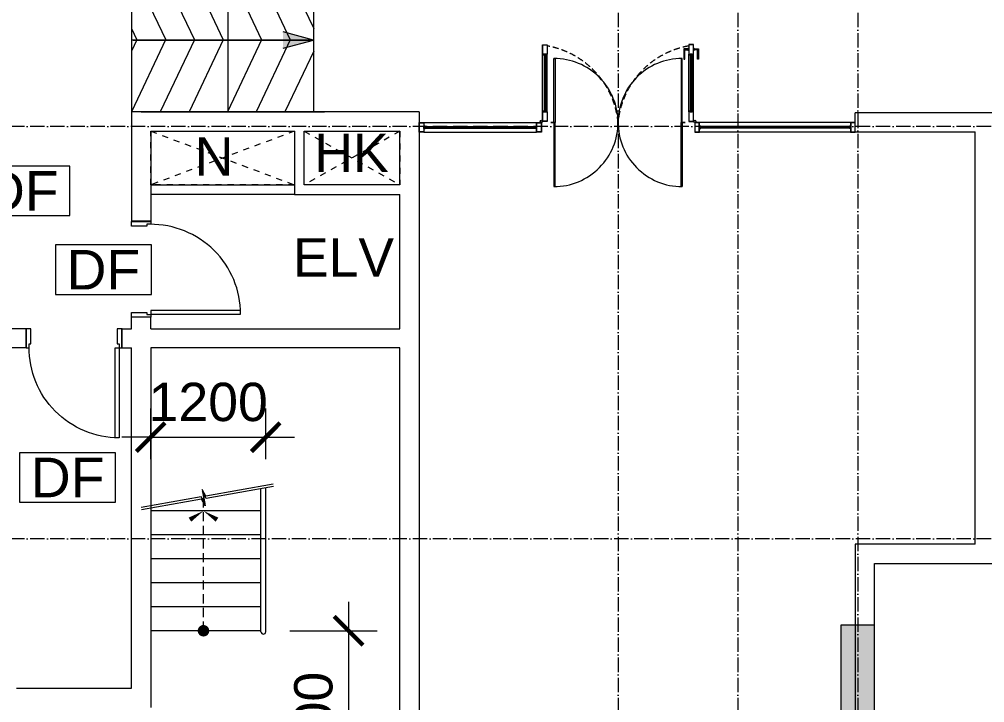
# Model space of a CAD drawing. Header units: millimetres. Extents: x -55734 to 162275, y 47779 to 197208.
# Drawn here: x 1704 to 11775, y 96735 to 103861 of the extents above; entities that cross this region are included whole.
import ezdxf
from ezdxf.enums import TextEntityAlignment as Align

# ---------------------------------------------------------------- set-up
doc = ezdxf.new("R2010")
doc.units = ezdxf.units.MM
for name, pattern in [('Dash', [6.35, 3.175, -3.175]), ('Grid Line', [4.2, 3, -0.6, 0, -0.6]), ('HIDDEN2', [4.7625, 3.175, -1.5875]), ('HIDDENX2', [0.75, 0.5, -0.25])]:
    doc.linetypes.add(name, pattern=pattern)
for name, color, linetype, lineweight in [('A-DETL-GENF', 31, 'Continuous', 5), ('A-DETL-GENF-HDLN', 161, 'Dash', 5), ('A-DETL-THIN', 151, 'Continuous', 5), ('CHU', 181, 'Continuous', 5), ('CUA', 31, 'Continuous', 9), ('DIM', 1, 'Continuous', 5), ('G-ANNO-DIMS', 111, 'Continuous', 5), ('HATCH-1', 8, 'Continuous', 5), ('NET-CAT', 3, 'Continuous', 15), ('NET-THAY', 2, 'Continuous', 9), ('NET-THAY-2', 55, 'Continuous', 13), ('TRUC', 225, 'Continuous', 5), ('X-COT HAM$0$LC.HA', 8, 'Continuous', 9), ('Y-GHI CHU PCCC$0$Z-CT1-GHI CHU TT$0$KI-HIEU', 6, 'Continuous', 13)]:
    doc.layers.add(name, color=color, linetype=linetype, lineweight=lineweight)
doc.styles.add('Arial_3', font='Font - TrueType - Arial.ttf', dxfattribs={"height": 500})
doc.styles.add('TA1', font='Font - TrueType - Arial.ttf')
doc.styles.add('Y-GHI CHU PCCC$0$Arial', font='Font - TrueType - Arial.ttf')
doc.dimstyles.new('D_200_KTx2', dxfattribs={"dimtxt": 400, "dimasz": 300, "dimexe": 300, "dimexo": 300, "dimgap": 160, "dimtad": 1, "dimdec": 0, "dimzin": 9, "dimtxsty": 'TA1', "dimblk": 'ARCHTICK', "dimcen": 1, "dimdle": 300, "dimclrd": 256, "dimclre": 256, "dimclrt": 7, "dimadec": 0, "dimazin": 0, "dimtfac": 1, "dimtdec": 0, "dimtix": 1, "dimtmove": 1, "dimatfit": 3, "dimldrblk": 'ARCHTICK', "dimfxl": 1, "dimtolj": 1, "dimtzin": 0, "dimlwd": -1, "dimlwe": -1, "dimarcsym": 0})

# ---------------------------------------------------------------- blocks, each defined once
blk = doc.blocks.new('*U80')
for points in [[(-1475, 50), (-50, 50), (0, -100), (0, 200), (50, 50), (1320, 50)], [(-1475, 0), (-50, 0), (0, -150), (0, 150), (50, 0), (1320, 0)]]:
    blk.add_lwpolyline(points)
blk = doc.blocks.new('ALC1807-ASCENT PLAZA-KET CAU_rvt-1-MẶT BẰNG TẦNG 1')
at = {"layer": 'X-COT HAM$0$LC.HA'}
h = blk.add_hatch(color=256, dxfattribs=at)
h.dxf.hatch_style = 1
h.paths.add_polyline_path([(10626, 25950), (10276, 25950), (10276, 23600), (10626, 23600)])
at = {"ltscale": 1000, "elevation": 0}
blk.add_lwpolyline([(10626, 25950), (10276, 25950), (10276, 23600), (10626, 23600)], close=True, dxfattribs=at)
blk = doc.blocks.new('CUA KINH BAN LE SAN MO 2 HUONG - Type 1-1271698-MẶT BẰNG TẦNG 1')
at = {"layer": 'CUA'}
for p, q in [((-669, 668.5), (-657, 668.5)), ((-669, 0), (-669, 668.5)), ((-657, 668.5), (-657, 0)), ((657, 668.5), (657, 0)), ((669, 668.5), (657, 668.5)), ((669, 0), (669, 668.5)), ((-657, 0), (-669, 0)), ((-669, 0), (-669, -668.5)), ((-657, 0), (-669, 0)), ((-657, -668.5), (-657, 0)), ((657, 0), (669, 0)), ((657, -668.5), (657, 0)), ((657, 0), (669, 0)), ((669, 0), (669, -668.5)), ((-669, -668.5), (-657, -668.5)), ((669, -668.5), (657, -668.5))]:
    blk.add_line(p, q, dxfattribs=at)
at = {"layer": 'CUA', "lineweight": 5}
for p, q in [((-670, 0.5), (-700, 0.5)), ((-670, -0.5), (-670, 0.5)), ((700, 0.5), (670, 0.5)), ((670, 0.5), (670, -0.5)), ((-700, -0.5), (-670, -0.5)), ((670, -0.5), (700, -0.5))]:
    blk.add_line(p, q, dxfattribs=at)
for centre, start, end in [((-669, 0), 359.5, 90), ((669, 0), 90, 180.5), ((-669, 0), 270, 0.5), ((669, 0), 179.5, 270)]:
    blk.add_arc(centre, 668.5, start, end, dxfattribs=at)
blk = doc.blocks.new('CUA 1 CANH MO - 2 - Type 1000-1152409-MẶT BẰNG TẦNG 1')
at = {"layer": 'CUA', "lineweight": 5}
for p, q in [((-399, -102), (-399, 98)), ((-399, 98), (-349, 98)), ((-349, 98), (-349, -61)), ((551, 98), (601, 98)), ((551, -61), (551, 98)), ((601, 98), (601, -102)), ((-369, -61), (-369, -102)), ((-349, -61), (-369, -61)), ((571, -61), (551, -61)), ((571, -102), (571, -61)), ((-369, -102), (-399, -102)), ((601, -102), (571, -102))]:
    blk.add_line(p, q, dxfattribs=at)
at = {"layer": 'CUA'}
for p, q in [((-328, -102), (-368, -102)), ((-368, -102), (-368, -1040)), ((-328, -1040), (-328, -102)), ((-368, -1040), (-328, -1040))]:
    blk.add_line(p, q, dxfattribs=at)
at = {"layer": 'CUA', "lineweight": 5}
blk.add_arc((-368, -102), 938, 270, 0.5, dxfattribs=at)
blk = doc.blocks.new('_ARCHTICK')
at = {"color": 0, "linetype": 'ByBlock', "const_width": 0.15}
blk.add_lwpolyline([(-0.5, -0.5), (0.5, 0.5)], dxfattribs=at)
blk = doc.blocks.new('*D144')
at = {"layer": 'Defpoints', "color": 0, "transparency": 16777216}
for p in [(4275, 99503), (3075, 98974), (4275, 98974)]:
    blk.add_point(p, dxfattribs=at)
at = {"layer": 'DIM', "transparency": 16777216}
for p, q in [((3075, 99274), (3075, 99803)), ((4275, 99274), (4275, 99803)), ((3075, 99503), (2775, 99503)), ((3075, 99503), (4275, 99503)), ((4275, 99503), (4575, 99503))]:
    blk.add_line(p, q, dxfattribs=at)
at = {"layer": 'DIM', "transparency": 16777216, "xscale": 300, "yscale": 300, "zscale": 300}
blk.add_blockref('_ARCHTICK', (3075, 99503), dxfattribs=at)
at = {"layer": 'DIM', "transparency": 16777216, "xscale": 300, "yscale": 300, "zscale": 300, "rotation": 180}
blk.add_blockref('_ARCHTICK', (4275, 99503), dxfattribs=at)
at = {"layer": 'DIM', "color": 7, "transparency": 16777216, "insert": (3675, 99868), "char_height": 400, "attachment_point": 5, "style": 'TA1'}
blk.add_mtext('\\A1;1200', dxfattribs=at)
blk = doc.blocks.new('*D147')
at = {"layer": 'Defpoints', "color": 0, "transparency": 16777216}
for p in [(4225, 97485), (4225, 95385), (5139, 95385)]:
    blk.add_point(p, dxfattribs=at)
at = {"layer": 'DIM', "transparency": 16777216}
for p, q in [((5139, 97785), (5139, 95085)), ((4525, 97485), (5439, 97485)), ((4525, 95385), (5439, 95385))]:
    blk.add_line(p, q, dxfattribs=at)
at = {"layer": 'DIM', "transparency": 16777216, "xscale": 300, "yscale": 300, "zscale": 300}
for p, rotation in [((5139, 97485), 90), ((5139, 95385), 270)]:
    blk.add_blockref('_ARCHTICK', p, dxfattribs=dict(at, rotation=rotation))
at = {"layer": 'DIM', "color": 7, "transparency": 16777216, "insert": (4774, 96435), "char_height": 400, "attachment_point": 5, "rotation": 90, "style": 'TA1'}
blk.add_mtext('\\A1;2100', dxfattribs=at)
blk = doc.blocks.new('*U178')
for p, q in [((-788, 112), (-788, 712)), ((-738, 112), (-738, 712)), ((737, 112), (737, 712)), ((788, 112), (788, 712)), ((-771, 699, 0), (-771, 126, 0)), ((-754, 699, 0), (-754, 126, 0)), ((754, 699, 0), (754, 126, 0)), ((771, 699, 0), (771, 126, 0)), ((-2025, 0, 0), (-850, 0, 0)), ((2425, 0, 0), (850, 0, 0)), ((-2025, -100, 0), (-850, -100, 0)), ((-2012, -42, 0), (-863, -42, 0)), ((-2012, -58, 0), (-863, -58, 0)), ((2425, -100, 0), (850, -100, 0)), ((2412, -42, 0), (863, -42, 0)), ((2412, -58, 0), (863, -58, 0))]:
    blk.add_line(p, q)
at = {"color": 1}
for p, q in [((-763, 119, 0), (-763, 706, 0)), ((762, 119, 0), (762, 706, 0)), ((-857, -50, 0), (-2019, -50, 0)), ((857, -50, 0), (2419, -50, 0))]:
    blk.add_line(p, q, dxfattribs=at)
at = {"ltscale": 100}
for p, q in [((-2025, -61, 0), (-2025, -39, 0)), ((-2025, -61, 0), (-2025, -39, 0)), ((-850, -61, 0), (-850, -39, 0)), ((-850, -61, 0), (-850, -39, 0)), ((850, -61, 0), (850, -39, 0)), ((850, -61, 0), (850, -39, 0)), ((2425, -61, 0), (2425, -39, 0)), ((2425, -61, 0), (2425, -39, 0))]:
    blk.add_line(p, q, dxfattribs=at)
for points in [[(-738, 712), (-788, 712), (-788, 812), (-738, 812)], [(-740, 714), (-786, 714), (-786, 810), (-740, 810)], [(737, 712), (788, 712), (788, 812), (737, 812)], [(740, 714), (786, 714), (786, 810), (740, 810)], [(-738, 12), (-788, 12), (-788, 112), (-738, 112)], [(-740, 14), (-786, 14), (-786, 110), (-740, 110)], [(737, 12), (788, 12), (788, 112), (737, 112)], [(740, 14), (786, 14), (786, 110), (740, 110)], [(-2075, -100), (-2075, 0), (-2025, 0), (-2025, -100)], [(-850, 0), (-800, 0), (-800, -100), (-850, -100)], [(850, 0), (800, 0), (800, -100), (850, -100)], [(2475, -100), (2475, 0), (2425, 0), (2425, -100)], [(-2073, -98), (-2073, -2), (-2027, -2), (-2027, -98)], [(-848, -2), (-802, -2), (-802, -98), (-848, -98)], [(848, -2), (802, -2), (802, -98), (848, -98)], [(2473, -98), (2473, -2), (2427, -2), (2427, -98)]]:
    blk.add_lwpolyline(points, close=True)
at = {"elevation": 0}
for points in [[(-752, 712), (-774, 712), (-774, 700, 0.414214), (-773, 699), (-770, 699, 0.414214), (-769, 700, 0.414214), (-770, 700), (-772, 700, -0.414214), (-773, 701), (-773, 711, -0.414214), (-772, 711), (-753, 711, -0.414214), (-753, 711), (-753, 701, -0.414214), (-753, 700), (-756, 700, 0.414214), (-756, 700, 0.414214), (-756, 699), (-752, 699, 0.414214), (-752, 700), (-752, 712)], [(752, 712), (774, 712), (774, 700, -0.414214), (773, 699), (770, 699, -0.414214), (769, 700, -0.414214), (770, 700), (772, 700, 0.414214), (772, 701), (772, 711, 0.414214), (772, 711), (753, 711, 0.414214), (752, 711), (752, 701, 0.414214), (753, 700), (756, 700, -0.414214), (756, 700, -0.414214), (756, 699), (752, 699, -0.414214), (752, 700), (752, 712)], [(-2025, -39), (-2025, -61), (-2013, -61, 0.414214), (-2012, -61), (-2012, -57, 0.414214), (-2013, -57, 0.414214), (-2013, -57), (-2013, -60, -0.414214), (-2014, -60), (-2024, -60, -0.414214), (-2024, -60), (-2024, -41, -0.414214), (-2024, -40), (-2014, -40, -0.414214), (-2013, -41), (-2013, -43, 0.414214), (-2013, -44, 0.414214), (-2012, -43), (-2012, -40, 0.414214), (-2013, -39), (-2025, -39)], [(-850, -39), (-850, -61), (-863, -61, -0.414214), (-863, -61), (-863, -57, -0.414214), (-863, -57, -0.414214), (-862, -57), (-862, -60, 0.414214), (-862, -60), (-852, -60, 0.414214), (-851, -60), (-851, -41, 0.414214), (-852, -40), (-862, -40, 0.414214), (-862, -41), (-862, -43, -0.414214), (-863, -44, -0.414214), (-863, -43), (-863, -40, -0.414214), (-863, -39), (-850, -39)], [(850, -39), (850, -61), (863, -61, 0.414214), (863, -61), (863, -57, 0.414214), (863, -57, 0.414214), (862, -57), (862, -60, -0.414214), (862, -60), (852, -60, -0.414214), (851, -60), (851, -41, -0.414214), (852, -40), (862, -40, -0.414214), (862, -41), (862, -43, 0.414214), (863, -44, 0.414214), (863, -43), (863, -40, 0.414214), (863, -39), (850, -39)], [(2425, -39), (2425, -61), (2413, -61, -0.414214), (2412, -61), (2412, -57, -0.414214), (2413, -57, -0.414214), (2413, -57), (2413, -60, 0.414214), (2414, -60), (2424, -60, 0.414214), (2424, -60), (2424, -41, 0.414214), (2424, -40), (2414, -40, 0.414214), (2413, -41), (2413, -43, -0.414214), (2413, -44, -0.414214), (2412, -43), (2412, -40, -0.414214), (2413, -39), (2425, -39)]]:
    blk.add_lwpolyline(points, format="xyb", dxfattribs=at)
at = {"color": 8, "lineweight": 5, "elevation": 0}
for points in [[(-765, 706, -0.110226), (-765, 706), (-760, 706, -0.110226), (-760, 706, -0.547587), (-760, 702, 0.371535), (-760, 702, -0.207699), (-760, 698, 0.626616), (-760, 697, 0.088099), (-754, 699), (-757, 699), (-757, 702), (-755, 702), (-759, 707, 0.26277), (-759, 707), (-763, 707), (-766, 707, 0.26277), (-766, 707), (-770, 702), (-768, 702), (-768, 699), (-771, 699, 0.088099), (-765, 697, 0.626616), (-765, 698, -0.207699), (-765, 702, 0.371535), (-765, 702, -0.547587)], [(765, 706, 0.110226), (765, 706), (760, 706, 0.110226), (760, 706, 0.547587), (760, 702, -0.371535), (760, 702, 0.207699), (760, 698, -0.626616), (760, 697, -0.088099), (754, 699), (757, 699), (757, 702), (755, 702), (759, 707, -0.26277), (759, 707), (762, 707), (766, 707, -0.26277), (766, 707), (770, 702), (768, 702), (768, 699), (771, 699, -0.088099), (765, 697, -0.626616), (765, 698, 0.207699), (765, 702, -0.371535), (765, 702, 0.547587)], [(-765, 119, 0.110226), (-765, 119), (-760, 119, 0.110226), (-760, 119, 0.547587), (-760, 123, -0.371535), (-760, 123, 0.207699), (-760, 127, -0.626616), (-760, 128, -0.088099), (-754, 126), (-757, 126), (-757, 123), (-755, 123), (-759, 118, -0.26277), (-759, 118), (-763, 118), (-766, 118, -0.26277), (-766, 118), (-770, 123), (-768, 123), (-768, 126), (-771, 126, -0.088099), (-765, 128, -0.626616), (-765, 127, 0.207699), (-765, 123, -0.371535), (-765, 123, 0.547587)], [(765, 119, -0.110226), (765, 119), (760, 119, -0.110226), (760, 119, -0.547587), (760, 123, 0.371535), (760, 123, -0.207699), (760, 127, 0.626616), (760, 128, 0.088099), (754, 126), (757, 126), (757, 123), (755, 123), (759, 118, 0.26277), (759, 118), (762, 118), (766, 118, 0.26277), (766, 118), (770, 123), (768, 123), (768, 126), (771, 126, 0.088099), (765, 128, 0.626616), (765, 127, -0.207699), (765, 123, 0.371535), (765, 123, -0.547587)]]:
    blk.add_lwpolyline(points, format="xyb", close=True, dxfattribs=at)
at = {"color": 1, "elevation": 0}
for points in [[(-760, 119), (-765, 119), (-765, 706), (-760, 706)], [(760, 119), (765, 119), (765, 706), (760, 706)]]:
    blk.add_lwpolyline(points, close=True, dxfattribs=at)
for points in [[(687, 662), (697, 662), (697, 757), (728, 757, -0.063254), (727, 760), (727, 765, -0.063254), (728, 767), (687, 767), (687, 757)], [(737, 775), (737, 750, -0.414214), (727, 760), (727, 765, -0.414214)], [(788, 775), (788, 750, 0.414214), (798, 760), (798, 765, 0.414214)], [(838, 662), (828, 662), (828, 757), (797, 757, 0.063254), (798, 760), (798, 765, 0.063254), (797, 767), (838, 767), (838, 757)]]:
    blk.add_lwpolyline(points, format="xyb", close=True)
for points in [[(-752, 112), (-774, 112), (-774, 125, -0.414214), (-773, 126), (-770, 126, -0.414214), (-769, 125, -0.414214), (-770, 124), (-772, 124, 0.414214), (-773, 124), (-773, 114, 0.414214), (-772, 114), (-753, 114, 0.414214), (-753, 114), (-753, 124, 0.414214), (-753, 124), (-756, 124, -0.414214), (-756, 125, -0.414214), (-756, 126), (-752, 126, -0.414214), (-752, 125), (-752, 112)], [(752, 112), (774, 112), (774, 125, 0.414214), (773, 126), (770, 126, 0.414214), (769, 125, 0.414214), (770, 124), (772, 124, -0.414214), (772, 124), (772, 114, -0.414214), (772, 114), (753, 114, -0.414214), (752, 114), (752, 124, -0.414214), (753, 124), (756, 124, 0.414214), (756, 125, 0.414214), (756, 126), (752, 126, 0.414214), (752, 125), (752, 112)]]:
    blk.add_lwpolyline(points, format="xyb")
at = {"elevation": 0}
for points in [[(-2025, -41), (-2025, -60)], [(-2025, -41), (-2025, -60)], [(-850, -41), (-850, -60)], [(-850, -41), (-850, -60)], [(850, -41), (850, -60)], [(850, -41), (850, -60)], [(2425, -41), (2425, -60)], [(2425, -41), (2425, -60)]]:
    blk.add_lwpolyline(points, dxfattribs=at)
at = {"color": 8, "lineweight": 5}
for points in [[(-2019, -52, -0.110226), (-2019, -52), (-2019, -48, -0.110226), (-2019, -48, -0.547587), (-2015, -47, 0.371535), (-2015, -47, -0.207699), (-2011, -47, 0.626616), (-2010, -47, 0.088099), (-2012, -42), (-2012, -44), (-2015, -44), (-2015, -43), (-2020, -46, 0.26277), (-2020, -47), (-2020, -50), (-2020, -53, 0.26277), (-2020, -54), (-2015, -57), (-2015, -56), (-2012, -56), (-2012, -58, 0.088099), (-2010, -53, 0.626616), (-2011, -53, -0.207699), (-2015, -53, 0.371535), (-2015, -53, -0.547587)], [(-857, -52, 0.110226), (-857, -52), (-857, -48, 0.110226), (-857, -48, 0.547587), (-860, -47, -0.371535), (-861, -47, 0.207699), (-865, -47, -0.626616), (-865, -47, -0.088099), (-863, -42), (-863, -44), (-860, -44), (-860, -43), (-856, -46, -0.26277), (-855, -47), (-855, -50), (-855, -53, -0.26277), (-856, -54), (-860, -57), (-860, -56), (-863, -56), (-863, -58, -0.088099), (-865, -53, -0.626616), (-865, -53, 0.207699), (-861, -53, -0.371535), (-860, -53, 0.547587)], [(857, -52, -0.110226), (857, -52), (857, -48, -0.110226), (857, -48, -0.547587), (860, -47, 0.371535), (861, -47, -0.207699), (865, -47, 0.626616), (865, -47, 0.088099), (863, -42), (863, -44), (860, -44), (860, -43), (856, -46, 0.26277), (855, -47), (855, -50), (855, -53, 0.26277), (856, -54), (860, -57), (860, -56), (863, -56), (863, -58, 0.088099), (865, -53, 0.626616), (865, -53, -0.207699), (861, -53, 0.371535), (860, -53, -0.547587)], [(2419, -52, 0.110226), (2419, -52), (2419, -48, 0.110226), (2419, -48, 0.547587), (2415, -47, -0.371535), (2415, -47, 0.207699), (2410, -47, -0.626616), (2410, -47, -0.088099), (2412, -42), (2412, -44), (2415, -44), (2415, -43), (2419, -46, -0.26277), (2420, -47), (2420, -50), (2420, -53, -0.26277), (2419, -54), (2415, -57), (2415, -56), (2412, -56), (2412, -58, -0.088099), (2410, -53, -0.626616), (2410, -53, 0.207699), (2415, -53, -0.371535), (2415, -53, 0.547587)]]:
    blk.add_lwpolyline(points, format="xyb", close=True, dxfattribs=at)
at = {"color": 1}
for points in [[(-857, -48), (-857, -53), (-2019, -53), (-2019, -48)], [(857, -48), (857, -53), (2419, -53), (2419, -48)]]:
    blk.add_lwpolyline(points, close=True, dxfattribs=at)
for centre, radius in [((-800, 12), 12.5), ((-800, 12), 10.5), ((800, 12), 12.5), ((800, 12), 10.5)]:
    blk.add_circle(centre, radius)
at = {"color": 8, "linetype": 'HIDDEN2', "lineweight": 5, "ltscale": 20}
for centre, start, end in [((-893, -86), 5.5004, 79.9944), ((893, -86), 100.0056, 174.4996)]:
    blk.add_arc(centre, 898, start, end, dxfattribs=at)
blk = doc.blocks.new('Y-GHI CHU PCCC$0$A$C67775D76')
at = {"color": 8, "ltscale": 30}
blk.add_lwpolyline([(-266.7, -137.5), (266.7, -137.5), (266.7, 137.5), (-266.7, 137.5)], close=True, dxfattribs=at)
at = {"color": 8, "style": 'Y-GHI CHU PCCC$0$Arial'}
blk.add_text('DF', height=220, dxfattribs=at).set_placement((0, 0), align=Align.MIDDLE_CENTER)

msp = doc.modelspace()

# ---------------------------------------------------------------- hatches: boundary and pattern name
at = {"layer": 'A-DETL-GENF'}
h = msp.add_hatch(dxfattribs=at)
h.set_pattern_fill('FP_73', color=250, style=0, pattern_type=2)
h.set_pattern_definition([(0, (5775.9, 135144.6), (0, 1500), [1900, 0]), (270, (5776, 136644.6), (1900, 1e-13), [1500, 0]), (0, (5775.9, 136644.6), (0, 1500), [1900, 0]), (270, (7676, 136644.6), (1900, 1e-13), [1500, 0]), (0, (5775.9, 135894.6), (0, 1500), [1900, 0]), (295.408, (5773.25, 135893.32), (1900.0226, -4499.9907), [827.53, -12457.42]), (244.592, (6128.3, 136643.32), (-1900.0226, -4499.9907), [827.53, -12457.42]), (295.408, (6073.25, 135893.32), (1900.0226, -4499.9907), [827.53, -12457.42]), (244.592, (6428.3, 136643.32), (-1900.0226, -4499.9907), [827.53, -12457.42]), (295.408, (6373.25, 135893.32), (1900.0226, -4499.9907), [827.53, -12457.42]), (244.592, (6728.3, 136643.32), (-1900.0226, -4499.9907), [827.53, -12457.42]), (295.408, (6673.25, 135893.32), (1900.0226, -4499.9907), [827.53, -12457.42]), (244.592, (7028.3, 136643.32), (-1900.0226, -4499.9907), [827.53, -12457.42]), (295.408, (6973.25, 135893.32), (1900.0226, -4499.9907), [827.53, -12457.42]), (244.592, (7328.3, 136643.32), (-1900.0226, -4499.9907), [827.53, -12457.42]), (295.408, (7273.25, 135893.32), (1900.0226, -4499.9907), [827.53, -12457.42]), (244.592, (7628.3, 136643.32), (-1900.0226, -4499.9907), [827.53, -12457.42])])
h.paths.add_polyline_path([(2875.4, 102904.5), (4775.4, 102904.5), (4775.4, 104394.6), (2875.4, 104394.6), (2875.4, 104354.8)], flags=0)
at = {"layer": 'G-ANNO-DIMS'}
msp.add_hatch(color=256, dxfattribs=at).paths.add_polyline_path([(4773.5, 103644.3), (4456, 103729.4), (4456, 103559.3)], flags=0)

# ---------------------------------------------------------------- linework, layer by layer
at = {"layer": 'A-DETL-GENF-HDLN', "ltscale": 20}
for p, q in [((3075.4, 102694.5, 0), (4575.4, 102134.6, 0)), ((4575.4, 102694.5, 0), (3075.4, 102134.6, 0)), ((4675.4, 102694.5, 0), (5675, 102134.6, 0)), ((5675, 102694.5, 0), (4675.4, 102134.6, 0))]:
    msp.add_line(p, q, dxfattribs=at)
at = {"layer": 'A-DETL-GENF-HDLN', "ltscale": 20, "elevation": 0}
for points in [[(3075.4, 102694.5), (4575.4, 102694.5), (4575.4, 102134.6), (3075.4, 102134.6)], [(4675.4, 102694.5), (5675, 102694.5), (5675, 102134.6), (4675.4, 102134.6)]]:
    msp.add_lwpolyline(points, close=True, dxfattribs=at)
at = {"layer": 'A-DETL-THIN'}
for p, q in [((2875.4, 104394.6, 0), (2875.4, 102894.5, 0)), ((4775.4, 102894.5, 0), (4775.4, 104394.6, 0)), ((2975.4, 102894.5, 0), (4888.4, 102894.5, 0))]:
    msp.add_line(p, q, dxfattribs=at)
at = {"layer": 'G-ANNO-DIMS'}
for p, q in [((2890.8, 103644.3, 0), (4773.5, 103644.3, 0)), ((4773.5, 103644.3, 0), (4456, 103729.4, 0)), ((4456, 103559.3, 0), (4773.5, 103644.3, 0))]:
    msp.add_line(p, q, dxfattribs=at)
at = {"layer": 'HATCH-1', "linetype": 'HIDDEN2', "ltscale": 30, "elevation": 0}
msp.add_lwpolyline([(3625.4, 97484.6), (3625.4, 98917.8)], dxfattribs=at)
at = {"layer": 'HATCH-1', "elevation": 0}
msp.add_lwpolyline([(3484, 98643.2, 50, 0, 0), (3625.4, 98734.6, 0, 50, 0), (3766.8, 98643.2, 50, 50, 0)], format="xyseb", dxfattribs=at)
at = {"layer": 'HATCH-1', "linetype": 'HIDDENX2', "ltscale": 100, "const_width": 60, "elevation": 0}
msp.add_lwpolyline([(3595.4, 97484.6, -1), (3655.4, 97484.6, -1)], format="xyb", close=True, dxfattribs=at)
at = {"layer": 'NET-CAT'}
for p, q in [((5875, 102894.5, 0), (2875.4, 102894.5, 0)), ((2875.4, 102894.5, 0), (2875.4, 101754.6, 0)), ((5875, 102894.5, 0), (5875, 95184.6, 0)), ((10425.4, 102686.1, 0), (10425.4, 102886.1, 0)), ((18075.6, 102884.6, 0), (10425.4, 102886.1, 0)), ((3075.4, 102694.5, 0), (4575.4, 102694.5, 0)), ((3075.4, 102694.5, 0), (3075.4, 101754.6, 0)), ((4575.4, 102694.5, 0), (4575.4, 102034.6, 0)), ((4675.4, 102694.5, 0), (5675, 102694.5, 0)), ((4675.4, 102134.6, 0), (4675.4, 102694.5, 0)), ((5675, 102134.6, 0), (5675, 102694.5, 0)), ((10425.4, 102686.1, 0), (11675.4, 102685.9, 0)), ((11675.4, 98385.9, 0), (11675.4, 102686.1, 0)), ((5675, 102134.6, 0), (4675.4, 102134.6, 0)), ((4575.4, 102034.6, 0), (5675, 102034.6, 0)), ((5675, 100634.6, 0), (5675, 102034.6, 0)), ((3075.4, 101754.6, 0), (2875.4, 101754.6, 0)), ((2875.4, 100634.6, 0), (2875.4, 100754.6, 0)), ((3075.4, 100754.6, 0), (2875.4, 100754.6, 0)), ((3075.4, 100634.6, 0), (3075.4, 100754.6, 0)), ((1775.4, 100634.6, 0), (1515.4, 100634.6, 0)), ((1775.4, 100434.6, 0), (1775.4, 100634.6, 0)), ((2775.4, 100634.6, 0), (2875.4, 100634.6, 0)), ((2775.4, 100434.6, 0), (2775.4, 100634.6, 0)), ((3075.4, 100634.6, 0), (5675, 100634.6, 0)), ((1775.4, 100434.6, 0), (-2339.6, 100434.6, 0)), ((2775.4, 100434.6, 0), (2875.4, 100434.6, 0)), ((2875.4, 96884.6, 0), (2875.4, 100434.6, 0)), ((5675, 100434.6, 0), (3075.4, 100434.6, 0)), ((3075.4, 100434.6, 0), (3075.4, 96684.6, 0)), ((5675, 95384.6, 0), (5675, 100434.6, 0)), ((10425.4, 98386.1, 0), (10425.4, 89636.1, 0)), ((11675.4, 98386, 0), (10425.4, 98386.1, 0)), ((10625.4, 89436.1, 0), (10625.4, 98186.1, 0)), ((10625.4, 98186.1, 0), (22750.4, 98184.6, 0)), ((1675.4, 96884.6, 0), (2875.4, 96884.6, 0))]:
    msp.add_line(p, q, dxfattribs=at)
at = {"layer": 'NET-THAY'}
for p, q in [((3075.4, 102134.6, 0), (4575.4, 102134.6, 0)), ((4575.4, 102034.6, 0), (3075.4, 102034.6, 0)), ((4225.4, 97474.6, 0), (4225.4, 98965, 0)), ((4275.4, 97474.6, 0), (4275.4, 98973.8, 0))]:
    msp.add_line(p, q, dxfattribs=at)
msp.add_arc((4250.4, 97474.6, 0), 25, 180, 0, dxfattribs=at)
at = {"layer": 'NET-THAY-2'}
for p, q in [((4225.4, 98734.6, 0), (3075.4, 98734.6, 0)), ((4225.4, 98484.6, 0), (3075.4, 98484.6, 0)), ((4225.4, 98234.6, 0), (3075.4, 98234.6, 0)), ((4225.4, 97984.6, 0), (3075.4, 97984.6, 0)), ((4225.4, 97734.6, 0), (3075.4, 97734.6, 0)), ((4225.4, 97484.6, 0), (3075.4, 97484.6, 0))]:
    msp.add_line(p, q, dxfattribs=at)
at = {"layer": 'TRUC', "linetype": 'Grid Line', "ltscale": 50}
for p, q in [((7950.4, 118844.6, 0), (7950.4, 62100.6, 0)), ((9200.4, 118844.6, 0), (9200.4, 59433, 0)), ((10450.4, 118844.6, 0), (10450.4, 62100.6, 0)), ((48819, 102744.6, 0), (-21659.7, 102744.6, 0)), ((48819, 98444.6, 0), (-19145, 98444.6, 0))]:
    msp.add_line(p, q, dxfattribs=at)

# ---------------------------------------------------------------- block references
at = {"layer": 'CUA'}
for name, p, rotation in [('*U178', (7950.3, 102784.6, 0), 0.01111699664321722), ('CUA 1 CANH MO - 2 - Type 1000-1152409-MẶT BẰNG TẦNG 1', (2973.1, 101153.1, 0), 89.99999999999991), ('CUA 1 CANH MO - 2 - Type 1000-1152409-MẶT BẰNG TẦNG 1', (2973.1, 101153.1, 0), 89.99999999999991)]:
    msp.add_blockref(name, p, dxfattribs=dict(at, rotation=rotation))
msp.add_blockref('CUA KINH BAN LE SAN MO 2 HUONG - Type 1-1271698-MẶT BẰNG TẦNG 1', (7950.3, 102784.6, 0), dxfattribs=at)
at = {"layer": 'CUA', "xscale": -1}
msp.add_blockref('CUA 1 CANH MO - 2 - Type 1000-1152409-MẶT BẰNG TẦNG 1', (2376.8, 100536.8, 0), dxfattribs=at)
at = {"layer": 'HATCH-1', "xscale": 0.4999999999999997, "yscale": 0.4999999999999997, "zscale": 0.4999999999999997, "rotation": 189.9999999999998}
msp.add_blockref('*U80', (3625.4, 98884.6, 0), dxfattribs=at)
at = {"layer": 'NET-CAT'}
msp.add_blockref('ALC1807-ASCENT PLAZA-KET CAU_rvt-1-MẶT BẰNG TẦNG 1', (-0.1, 71594.6, 0), dxfattribs=at)
at = {"layer": 'Y-GHI CHU PCCC$0$Z-CT1-GHI CHU TT$0$KI-HIEU', "color": 8, "xscale": 1.875, "yscale": 1.875, "zscale": 1.875}
for p in [(1729.6, 102071.3, 0), (2581.4, 101249.9, 0), (2207.8, 99083.2, 0)]:
    msp.add_blockref('Y-GHI CHU PCCC$0$A$C67775D76', p, dxfattribs=at)

# ---------------------------------------------------------------- texts
at = {"layer": 'CHU', "color": 7, "char_height": 400, "attachment_point": 1, "line_spacing_factor": 0.936439, "style": 'Arial_3'}
for s, insert, width in [('\\pt2540,5080,7620,10160,12700,15240,17780,20320,22860,25400,27940,30480,33020,35560,38100,40640,43180,45720,48260,50800,53340,55880,58420,60960,63500,66040,68580,71120,73660,76200,78740,81280;N', (3534, 102629, 0), 428.24), ('\\pt2540,5080,7620,10160,12700,15240,17780,20320,22860,25400,27940,30480,33020,35560,38100,40640,43180,45720,48260,50800,53340,55880,58420,60960,63500,66040,68580,71120,73660,76200,78740,81280;HK', (4782.5, 102668.2, 0), 816.08), ('\\pt2540,5080,7620,10160,12700,15240,17780,20320,22860,25400,27940,30480,33020,35560,38100,40640,43180,45720,48260,50800,53340,55880,58420,60960,63500,66040,68580,71120,73660,76200,78740,81280;ELV', (4557.7, 101578.5, 0), 1108.98)]:
    msp.add_mtext(s, dxfattribs=dict(at, insert=insert, width=width))

# ---------------------------------------------------------------- dimensions: what is measured, and where the dimension line sits
at = {"layer": 'DIM'}
dim = msp.add_linear_dim(base=(4275.4, 99503.4, 0), p1=(3075.4, 98973.8, 0), p2=(4275.4, 98973.8, 0), dimstyle='D_200_KTx2', dxfattribs=at)
dim.commit()
dim.dimension.update_dxf_attribs({"geometry": '*D144', "text_midpoint": (3675.4, 99867.6, 0)})
dim = msp.add_linear_dim(base=(5138.7, 95384.6, 0), p1=(4225.4, 97484.6, 0), p2=(4225.4, 95384.6, 0), angle=90, dimstyle='D_200_KTx2', dxfattribs=at)
dim.commit()
dim.dimension.update_dxf_attribs({"geometry": '*D147', "text_midpoint": (4774.4, 96434.6, 0)})

doc.saveas('drawing.dxf')
